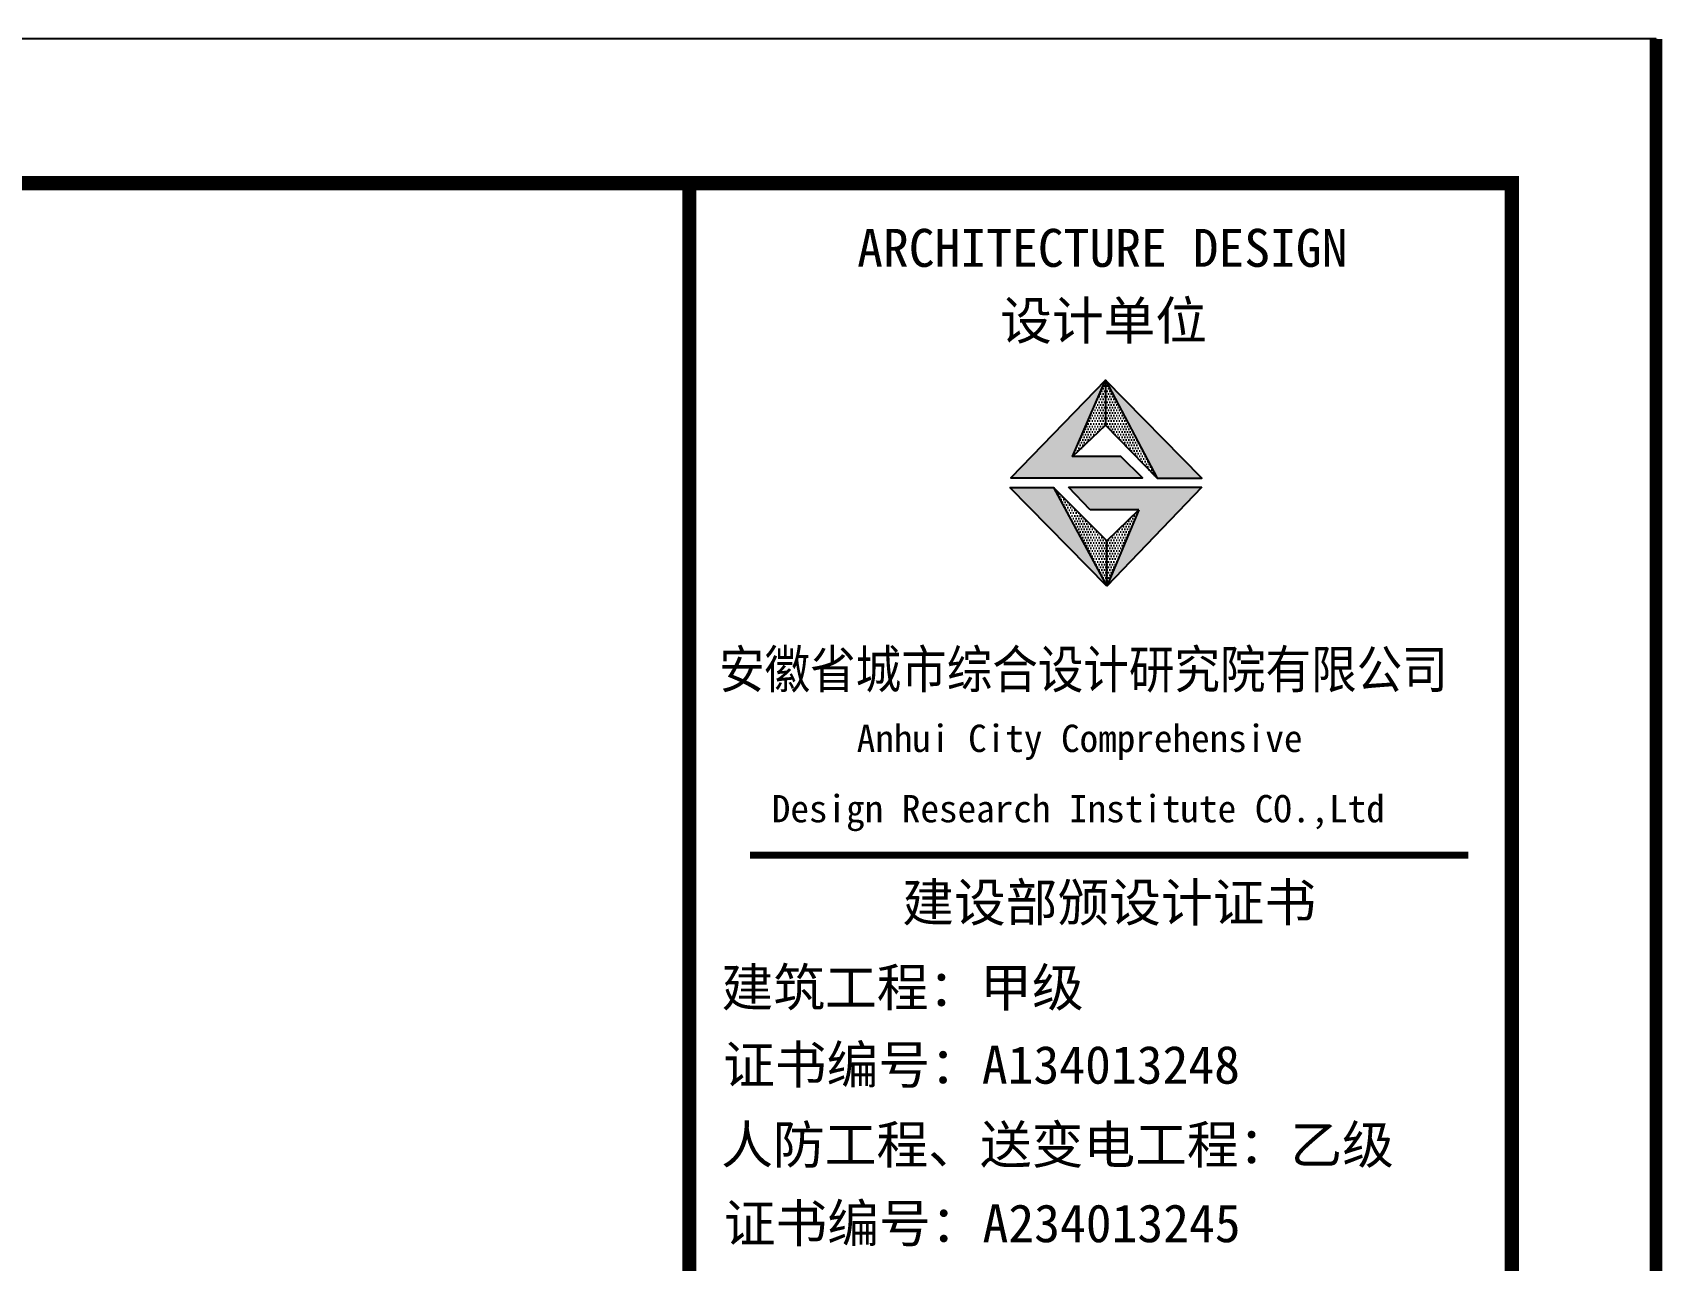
# Model space of a CAD drawing. Extents: x 4150464 to 4450492, y 75142 to 874437.
# Drawn here: x 4431290 to 4450492, y 755034 to 769496 of the extents above; entities that cross this region are included whole.
import ezdxf

# ---------------------------------------------------------------- set-up
doc = ezdxf.new("R2010")
doc.units = 0
doc.header["$LTSCALE"] = 1000
doc.header["$MEASUREMENT"] = 0
for name, color, linetype in [('A_DE_DETAIL_3', 144, 'Continuous'), ('PUB_TEXT', 7, 'Continuous'), ('PUB_TITLE', 4, 'Continuous'), ('图框', 7, 'Continuous')]:
    doc.layers.add(name, color=color, linetype=linetype)
doc.styles.add('黑体', font='simhei.ttf')

# ---------------------------------------------------------------- blocks, each defined once
blk = doc.blocks.new('10')
for points in [[(3624551, -100129), (3624938, -99231), (3623823, -100378), (3625376, -100378), (3625118, -100129)], [(3625548, -100383), (3626074, -100383), (3624938, -99231)]]:
    blk.add_hatch(color=1).paths.add_polyline_path(points)
at = {"layer": 'A_DE_DETAIL_3'}
for points in [[(3624326, -100493), (3623810, -100493), (3624953, -101655)], [(3624504, -100490), (3624757, -100756), (3625332, -100756), (3624953, -101655), (3626075, -100490)]]:
    blk.add_hatch(color=1, dxfattribs=at).paths.add_polyline_path(points)
at = {"layer": 'PUB_TEXT'}
h = blk.add_hatch(dxfattribs=at)
h.set_pattern_fill('DOTS', color=256, scale=510, style=0)
h.set_pattern_definition([(0, (-249978.4, 1364553.714), (15.9375, 31.875), [0, -31.875])])
h.paths.add_polyline_path([(3624953, -101655), (3624953, -101120), (3624326, -100493)])
h.paths.add_polyline_path([(3625332, -100756), (3624953, -101120), (3624953, -101655)])
h.paths.add_polyline_path([(3624938, -99231), (3624938, -99759), (3625548, -100383)])
h.paths.add_polyline_path([(3624938, -99759), (3624938, -99231), (3624551, -100129)])
for p, q in [((3624551, -100129), (3624938, -99231)), ((3624938, -99231), (3625548, -100383)), ((3624953, -101655), (3623810, -100493)), ((3623810, -100493), (3624326, -100493)), ((3623810, -100493), (3624326, -100493)), ((3624953, -101120), (3624326, -100493)), ((3624504, -100490), (3626075, -100490)), ((3624757, -100756), (3624504, -100490)), ((3626075, -100490), (3624953, -101655)), ((3625332, -100756), (3624757, -100756)), ((3624953, -101120), (3625332, -100756)), ((3625332, -100756), (3624953, -101655)), ((3624953, -101655), (3624953, -101120)), ((3624953, -101655), (3624953, -101120))]:
    blk.add_line(p, q)
for points in [[(3625118, -100129), (3624551, -100129), (3624938, -99759), (3625548, -100383), (3626074, -100383), (3624938, -99231), (3623823, -100378), (3625376, -100378), (3625118, -100129)], [(3624938, -99231), (3624938, -99759)]]:
    blk.add_lwpolyline(points)
at = {"layer": 'A_DE_DETAIL_3', "color": 1}
for p, q in [((3624953, -101655), (3623810, -100493)), ((3624326, -100493), (3624953, -101655))]:
    blk.add_line(p, q, dxfattribs=at)
at = {"layer": 'PUB_TITLE'}
blk.add_lwpolyline([(3429295, -238179), (3631425, -238179), (3631425, -95209), (3429295, -95209)], close=True, dxfattribs=at)
at = {"layer": 'PUB_TITLE', "const_width": 170}
blk.add_lwpolyline([(3433545, -236479), (3629725, -236479), (3629725, -96909), (3433545, -96909)], close=True, dxfattribs=at)
at = {"layer": '图框', "color": 4}
for p, q in [((3631425, -95209), (3631425, -181309)), ((3631425, -95209), (3631425, -155209)), ((3620035, -96909), (3620035, -236479))]:
    blk.add_line(p, q, dxfattribs=at)
for points, const_width in [([(3631425, -95209), (3631425, -181309)], 148), ([(3631425, -95209), (3631425, -155209)], 148), ([(3620035, -96909), (3620035, -236479)], 168), ([(3620749, -104824), (3629215, -104824)], 84.7)]:
    blk.add_lwpolyline(points, dxfattribs=dict(at, const_width=const_width))
at = {"layer": '图框', "color": 4, "const_width": 168}
blk.add_lwpolyline([(3620035, -96909), (3629725, -96909), (3629725, -236479), (3620035, -236479)], close=True, dxfattribs=at)
at = {"layer": '图框', "color": 4, "style": '黑体'}
for s, height, p in [('ARCHITECTURE DESIGN', 447, (3622012, -97894)), ('设计单位', 447, (3623697, -98750)), ('Anhui City Comprehensive ', 321.71, (3622007, -103609)), (' Design Research Institute CO.,Ltd', 321.71, (3620788, -104437)), ('建设部颁设计证书', 447, (3622543, -105604)), (' 建筑工程：甲级', 447, (3620110, -106605)), ('证书编号：A134013248', 447, (3620433, -107516)), ('人防工程、送变电工程：乙级', 447, (3620410, -108457)), ('证书编号：A234013245', 447, (3620441, -109383))]:
    blk.add_text(s, height=height, dxfattribs=at).set_placement(p)
at = {"layer": '图框', "color": 4, "style": '黑体', "width": 0.88}
blk.add_text('安徽省城市综合设计研究院有限公司', height=447, dxfattribs=at).set_placement((3620385, -102858))

msp = doc.modelspace()

# ---------------------------------------------------------------- block references
at = {"color": 0}
msp.add_blockref('10', (818992, 864631), dxfattribs=at)
msp.add_blockref('10', (818992, 864631), dxfattribs=at)

doc.saveas('drawing.dxf')
